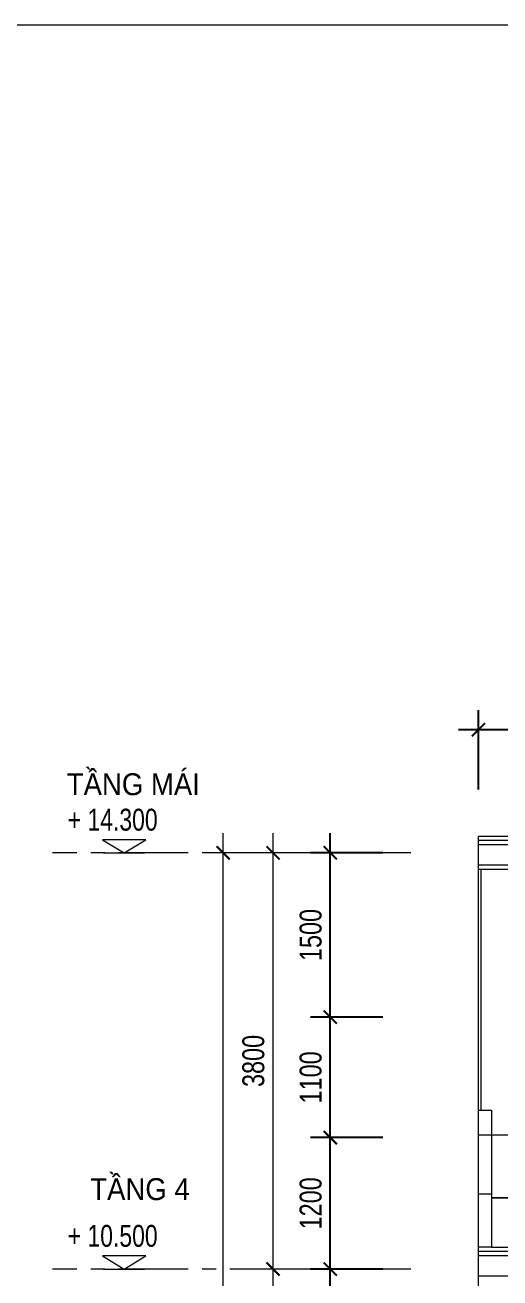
# Model space of a CAD drawing. Header units: millimetres. Extents: x -78046 to 260989, y -99288 to 158505.
# Drawn here: x 208019 to 212354, y 77367 to 88806 of the extents above; entities that cross this region are included whole.
import ezdxf

# ---------------------------------------------------------------- set-up
doc = ezdxf.new("R2010")
doc.units = ezdxf.units.MM
doc.header["$LTSCALE"] = 100
doc.header["$PDMODE"] = 98
doc.linetypes.add('CENTER', pattern=[50.8, 31.75, -6.35, 6.35, -6.35])
doc.layers.get('Defpoints').update_dxf_attribs({"lineweight": 13})
for name, color, linetype, lineweight in [('-CENTER', 143, 'CENTER', 13), ('-DIM', 9, 'Continuous', 13), ('-DOOR', 137, 'Continuous', 9), ('-HATCH', 8, 'Continuous', 5), ('-KH', 143, 'Continuous', 13), ('-LINE1', 7, 'Continuous', 18), ('-LINE2', 252, 'Continuous', 9), ('-TEXT', 7, 'Continuous', 15)]:
    doc.layers.add(name, color=color, linetype=linetype, lineweight=lineweight)
doc.styles.add('1', font='arial.ttf')
doc.styles.add('AVANH', font='VHAVAN_2.TTF', dxfattribs={"width": 0.8})
doc.styles.add('X-5M-DH-TUM1$0$AVANTH', font='arial.ttf', dxfattribs={"width": 0.9})
doc.dimstyles.new('C_100A3', dxfattribs={"dimscale": 100, "dimtxt": 2.5, "dimasz": 1.2, "dimexe": 1.8, "dimexo": 0, "dimgap": 0.75, "dimtad": 1, "dimdec": 0, "dimzin": 0, "dimdsep": 46, "dimtxsty": 'AVANH', "dimblk": 'ARCHTICK', "dimcen": 0, "dimdle": 1.8, "dimclrd": 256, "dimclre": 256, "dimclrt": 7, "dimadec": 0, "dimazin": 0, "dimtfac": 0.0001, "dimtdec": 0, "dimtix": 1, "dimtmove": 2, "dimatfit": 3, "dimldrblk": 'ARCHTICK', "dimfxl": 1.8, "dimtolj": 1, "dimtzin": 0, "dimarcsym": 0})

# ---------------------------------------------------------------- blocks, each defined once
blk = doc.blocks.new('_ARCHTICK')
at = {"const_width": 0.15}
blk.add_lwpolyline([(-0.5, -0.5), (0.5, 0.5)], dxfattribs=at)
blk = doc.blocks.new('*D89')
at = {"layer": '-DIM', "lineweight": -2, "transparency": 16777216}
for p, q in [((-1874, 7220), (-1874, 10880)), ((-1120, 10700), (-2054, 10700)), ((-1120, 7400), (-2054, 7400))]:
    blk.add_line(p, q, dxfattribs=at)
at = {"layer": 'Defpoints', "color": 0, "transparency": 16777216}
for p in [(-1874, 10700), (-1120, 10700), (-1120, 7400)]:
    blk.add_point(p, dxfattribs=at)
at = {"layer": '-DIM', "lineweight": -2, "transparency": 16777216, "xscale": 120, "yscale": 120, "zscale": 120}
for p, rotation in [((-1874, 10700), 90), ((-1874, 7400), 270)]:
    blk.add_blockref('_ARCHTICK', p, dxfattribs=dict(at, rotation=rotation))
at = {"layer": '-DIM', "color": 7, "transparency": 16777216, "insert": (-2053, 9050), "char_height": 200, "attachment_point": 5, "rotation": 90, "style": 'AVANH'}
blk.add_mtext('\\A1;3300', dxfattribs=at)
blk = doc.blocks.new('*D90')
at = {"layer": '-DIM', "lineweight": -2, "transparency": 16777216}
for p, q in [((-1874, 10520), (-1874, 14680)), ((-1120, 14500), (-2054, 14500)), ((-1120, 10700), (-2054, 10700))]:
    blk.add_line(p, q, dxfattribs=at)
at = {"layer": 'Defpoints', "color": 0, "transparency": 16777216}
for p in [(-1874, 14500), (-1120, 14500), (-1120, 10700)]:
    blk.add_point(p, dxfattribs=at)
at = {"layer": '-DIM', "lineweight": -2, "transparency": 16777216, "xscale": 120, "yscale": 120, "zscale": 120}
for p, rotation in [((-1874, 14500), 90), ((-1874, 10700), 270)]:
    blk.add_blockref('_ARCHTICK', p, dxfattribs=dict(at, rotation=rotation))
at = {"layer": '-DIM', "color": 7, "transparency": 16777216, "insert": (-2053, 12600), "char_height": 200, "attachment_point": 5, "rotation": 90, "style": 'AVANH'}
blk.add_mtext('\\A1;3800', dxfattribs=at)
blk = doc.blocks.new('*D92')
at = {"layer": '-DIM', "lineweight": -2, "transparency": 16777216}
for p, q in [((-2329, 20), (-2329, 14680)), ((-1120, 14500), (-2509, 14500)), ((-1120, 200), (-2509, 200))]:
    blk.add_line(p, q, dxfattribs=at)
at = {"layer": 'Defpoints', "color": 0, "transparency": 16777216}
for p in [(-2329, 14500), (-1120, 14500), (-1120, 200)]:
    blk.add_point(p, dxfattribs=at)
at = {"layer": '-DIM', "lineweight": -2, "transparency": 16777216, "xscale": 120, "yscale": 120, "zscale": 120}
for p, rotation in [((-2329, 14500), 90), ((-2329, 200), 270)]:
    blk.add_blockref('_ARCHTICK', p, dxfattribs=dict(at, rotation=rotation))
at = {"layer": '-DIM', "color": 7, "transparency": 16777216, "insert": (-2508, 7350), "char_height": 200, "attachment_point": 5, "rotation": 90, "style": 'AVANH'}
blk.add_mtext('\\A1;14300', dxfattribs=at)
blk = doc.blocks.new('cot')
at = {"layer": '-KH'}
blk.add_line((116899, -109064), (117274, -109064), dxfattribs=at)
blk.add_lwpolyline([(117286, -108944), (116888, -108944), (117087, -109064)], close=True, dxfattribs=at)
blk.add_solid([(117087, -109064), (117087, -108944), (117286, -108944), (117087, -109064)], dxfattribs=at)
blk = doc.blocks.new('*D586')
at = {"layer": 'Defpoints', "lineweight": -2, "transparency": 16777216}
for p, q in [((212157, 81825), (212157, 82552)), ((214607, 81825), (214607, 82552)), ((214787, 82372), (211977, 82372))]:
    blk.add_line(p, q, dxfattribs=at)
at = {"layer": 'Defpoints', "color": 0, "transparency": 16777216}
for p in [(212157, 82372), (212157, 81825), (214607, 81825)]:
    blk.add_point(p, dxfattribs=at)
at = {"layer": 'Defpoints', "lineweight": -2, "transparency": 16777216, "xscale": 120, "yscale": 120, "zscale": 120, "rotation": 180}
blk.add_blockref('_ARCHTICK', (212157, 82372), dxfattribs=at)
at = {"layer": 'Defpoints', "lineweight": -2, "transparency": 16777216, "xscale": 120, "yscale": 120, "zscale": 120}
blk.add_blockref('_ARCHTICK', (214607, 82372), dxfattribs=at)
at = {"layer": 'Defpoints', "color": 7, "transparency": 16777216, "insert": (213382, 82576), "char_height": 250, "attachment_point": 5, "style": 'AVANH'}
blk.add_mtext('\\A1;2450', dxfattribs=at)
blk = doc.blocks.new('*D578')
at = {"layer": '-DIM', "lineweight": -2, "transparency": 16777216}
for p, q in [((210805, 76268), (210805, 77628)), ((211285, 77448), (210625, 77448)), ((211285, 76448), (210625, 76448))]:
    blk.add_line(p, q, dxfattribs=at)
at = {"layer": 'Defpoints', "color": 0, "transparency": 16777216}
for p in [(210805, 77448), (211285, 77448), (211285, 76448)]:
    blk.add_point(p, dxfattribs=at)
at = {"layer": '-DIM', "lineweight": -2, "transparency": 16777216, "xscale": 120, "yscale": 120, "zscale": 120}
for p, rotation in [((210805, 77448), 90), ((210805, 76448), 270)]:
    blk.add_blockref('_ARCHTICK', p, dxfattribs=dict(at, rotation=rotation))
at = {"layer": '-DIM', "color": 7, "transparency": 16777216, "insert": (210627, 76948), "char_height": 200, "attachment_point": 5, "rotation": 90, "style": 'AVANH'}
blk.add_mtext('\\A1;1000', dxfattribs=at)
blk = doc.blocks.new('*D579')
at = {"layer": '-DIM', "lineweight": -2, "transparency": 16777216}
for p, q in [((210805, 78468), (210805, 79928)), ((211285, 79748), (210625, 79748)), ((211285, 78648), (210625, 78648))]:
    blk.add_line(p, q, dxfattribs=at)
at = {"layer": 'Defpoints', "color": 0, "transparency": 16777216}
for p in [(210805, 79748), (211285, 79748), (211285, 78648)]:
    blk.add_point(p, dxfattribs=at)
at = {"layer": '-DIM', "lineweight": -2, "transparency": 16777216, "xscale": 120, "yscale": 120, "zscale": 120}
for p, rotation in [((210805, 79748), 90), ((210805, 78648), 270)]:
    blk.add_blockref('_ARCHTICK', p, dxfattribs=dict(at, rotation=rotation))
at = {"layer": '-DIM', "color": 7, "transparency": 16777216, "insert": (210627, 79198), "char_height": 200, "attachment_point": 5, "rotation": 90, "style": 'AVANH'}
blk.add_mtext('\\A1;1100', dxfattribs=at)
blk = doc.blocks.new('*D580')
at = {"layer": '-DIM', "lineweight": -2, "transparency": 16777216}
for p, q in [((210805, 79568), (210805, 81428)), ((211285, 81248), (210625, 81248)), ((211285, 79748), (210625, 79748))]:
    blk.add_line(p, q, dxfattribs=at)
at = {"layer": 'Defpoints', "color": 0, "transparency": 16777216}
for p in [(210805, 81248), (211285, 81248), (211285, 79748)]:
    blk.add_point(p, dxfattribs=at)
at = {"layer": '-DIM', "lineweight": -2, "transparency": 16777216, "xscale": 120, "yscale": 120, "zscale": 120}
for p, rotation in [((210805, 81248), 90), ((210805, 79748), 270)]:
    blk.add_blockref('_ARCHTICK', p, dxfattribs=dict(at, rotation=rotation))
at = {"layer": '-DIM', "color": 7, "transparency": 16777216, "insert": (210627, 80498), "char_height": 200, "attachment_point": 5, "rotation": 90, "style": 'AVANH'}
blk.add_mtext('\\A1;1500', dxfattribs=at)
blk = doc.blocks.new('*D581')
at = {"layer": '-DIM', "lineweight": -2, "transparency": 16777216}
for p, q in [((210805, 77268), (210805, 78828)), ((211285, 78648), (210625, 78648)), ((211285, 77448), (210625, 77448))]:
    blk.add_line(p, q, dxfattribs=at)
at = {"layer": 'Defpoints', "color": 0, "transparency": 16777216}
for p in [(210805, 78648), (211285, 78648), (211285, 77448)]:
    blk.add_point(p, dxfattribs=at)
at = {"layer": '-DIM', "lineweight": -2, "transparency": 16777216, "xscale": 120, "yscale": 120, "zscale": 120}
for p, rotation in [((210805, 78648), 90), ((210805, 77448), 270)]:
    blk.add_blockref('_ARCHTICK', p, dxfattribs=dict(at, rotation=rotation))
at = {"layer": '-DIM', "color": 7, "transparency": 16777216, "insert": (210627, 78048), "char_height": 200, "attachment_point": 5, "rotation": 90, "style": 'AVANH'}
blk.add_mtext('\\A1;1200', dxfattribs=at)
blk = doc.blocks.new('ƯEQ')
at = {"layer": '-CENTER', "ltscale": 0.2}
for p, q in [((-616.7, 14500), (-3887.9, 14500)), ((-616.7, 10700), (-3887.9, 10700))]:
    blk.add_line(p, q, dxfattribs=at)
at = {"layer": '-CENTER'}
for p in [(-120320.2, 123563.7), (-120320.2, 119763.7)]:
    blk.add_blockref('cot', p, dxfattribs=at)
at = {"layer": '-TEXT', "color": 2, "style": 'X-5M-DH-TUM1$0$AVANTH', "width": 0.9}
for s, p in [('TẦNG MÁI', (-3757, 15026.7)), ('TẦNG 4', (-3542.5, 11329.6))]:
    blk.add_text(s, height=200, dxfattribs=at).set_placement(p)
at = {"layer": '-TEXT', "style": '1', "width": 0.75}
for s, p in [('+ 14.300', (-3748.7, 14702.8)), ('+ 10.500', (-3748.7, 10902.8))]:
    blk.add_text(s, height=200, dxfattribs=at).set_placement(p)
at = {"layer": '-DIM'}
for base, p1, p2, picture, middle in [((-2329.5, 14500), (-1119.9, 200), (-1119.9, 14500), '*D92', (-2507.9, 7350)), ((-1874.2, 14500), (-1119.9, 10700), (-1119.9, 14500), '*D90', (-2052.7, 12600)), ((-1874.2, 10700), (-1119.9, 7400), (-1119.9, 10700), '*D89', (-2052.7, 9050))]:
    dim = blk.add_linear_dim(base=base, p1=p1, p2=p2, angle=90, dimstyle='C_100A3', override={"dimtxt": 2}, dxfattribs=at)
    dim.commit()
    dim.dimension.update_dxf_attribs({"geometry": picture, "text_midpoint": middle})

msp = doc.modelspace()

# ---------------------------------------------------------------- linework, layer by layer
at = {"layer": '-HATCH'}
for p, q in [((215634.2, 81360.5), (212156.9, 81360.5)), ((212156.9, 81323), (215612, 81323)), ((215476.8, 81135.5), (212156.9, 81135.5)), ((212181.9, 78897.8), (212181.9, 81098))]:
    msp.add_line(p, q, dxfattribs=at)
at = {"layer": '-LINE1', "color": 0, "lineweight": 20}
for p, q in [((212156.9, 66748), (212156.9, 81398)), ((212278, 78671.8), (212156.9, 78671.8)), ((212456.3, 78671.8), (212278, 78671.8)), ((212278, 78132.3), (212156.9, 78132.3))]:
    msp.add_line(p, q, dxfattribs=at)
at = {"layer": '-LINE1'}
msp.add_lwpolyline([(181189.3, 60591.1), (221089.3, 60591.1), (221089.3, 88806.1), (181189.3, 88806.1)], close=True, dxfattribs=at)
at = {"layer": '-LINE1', "color": 0, "lineweight": 20}
for points in [[(214806.3, 81398), (212156.9, 81398)], [(212156.9, 81098.1), (214606.9, 81098.1)]]:
    msp.add_lwpolyline(points, dxfattribs=at)
for points in [[(212156.9, 78897.8), (212278, 78897.8), (212278, 77648), (212156.9, 77648)], [(212458, 78671.8), (212278, 78671.8), (212278, 78098), (212458, 78098)], [(213477.9, 78098), (212278, 78098), (212278, 77648), (213477.9, 77648)]]:
    msp.add_lwpolyline(points, close=True, dxfattribs=at)
at = {"layer": '-LINE2'}
for p, q in [((212156.9, 77610.5), (218156.9, 77610.5)), ((212156.9, 77573), (218156.9, 77573)), ((212156.9, 77385.5), (218156.9, 77385.5))]:
    msp.add_line(p, q, dxfattribs=at)

# ---------------------------------------------------------------- block references
at = {"layer": '-DOOR', "color": 2}
msp.add_blockref('ƯEQ', (212156.9, 66748), dxfattribs=at)

# ---------------------------------------------------------------- dimensions: what is measured, and where the dimension line sits
at = {"layer": '-DIM'}
for base, p1, p2, picture, middle in [((210805.1, 81248), (211284.7, 79747.6), (211284.7, 81248), '*D580', (210626.7, 80497.8)), ((210805.1, 79747.6), (211284.7, 78647.6), (211284.7, 79747.6), '*D579', (210626.7, 79197.6)), ((210805.1, 78647.6), (211284.7, 77448), (211284.7, 78647.6), '*D581', (210626.7, 78047.8)), ((210805.1, 77448), (211284.7, 76447.8), (211284.7, 77448), '*D578', (210626.7, 76947.9))]:
    dim = msp.add_linear_dim(base=base, p1=p1, p2=p2, angle=90, dimstyle='C_100A3', override={"dimtxt": 2}, dxfattribs=at)
    dim.commit()
    dim.dimension.update_dxf_attribs({"geometry": picture, "text_midpoint": middle})
at = {"layer": 'Defpoints', "color": 2}
dim = msp.add_linear_dim(base=(212156.9, 82371.7), p1=(214606.9, 81824.5), p2=(212156.9, 81824.5), dimstyle='C_100A3', dxfattribs=at)
dim.commit()
dim.dimension.update_dxf_attribs({"geometry": '*D586', "text_midpoint": (213381.9, 82576)})

doc.saveas('drawing.dxf')
